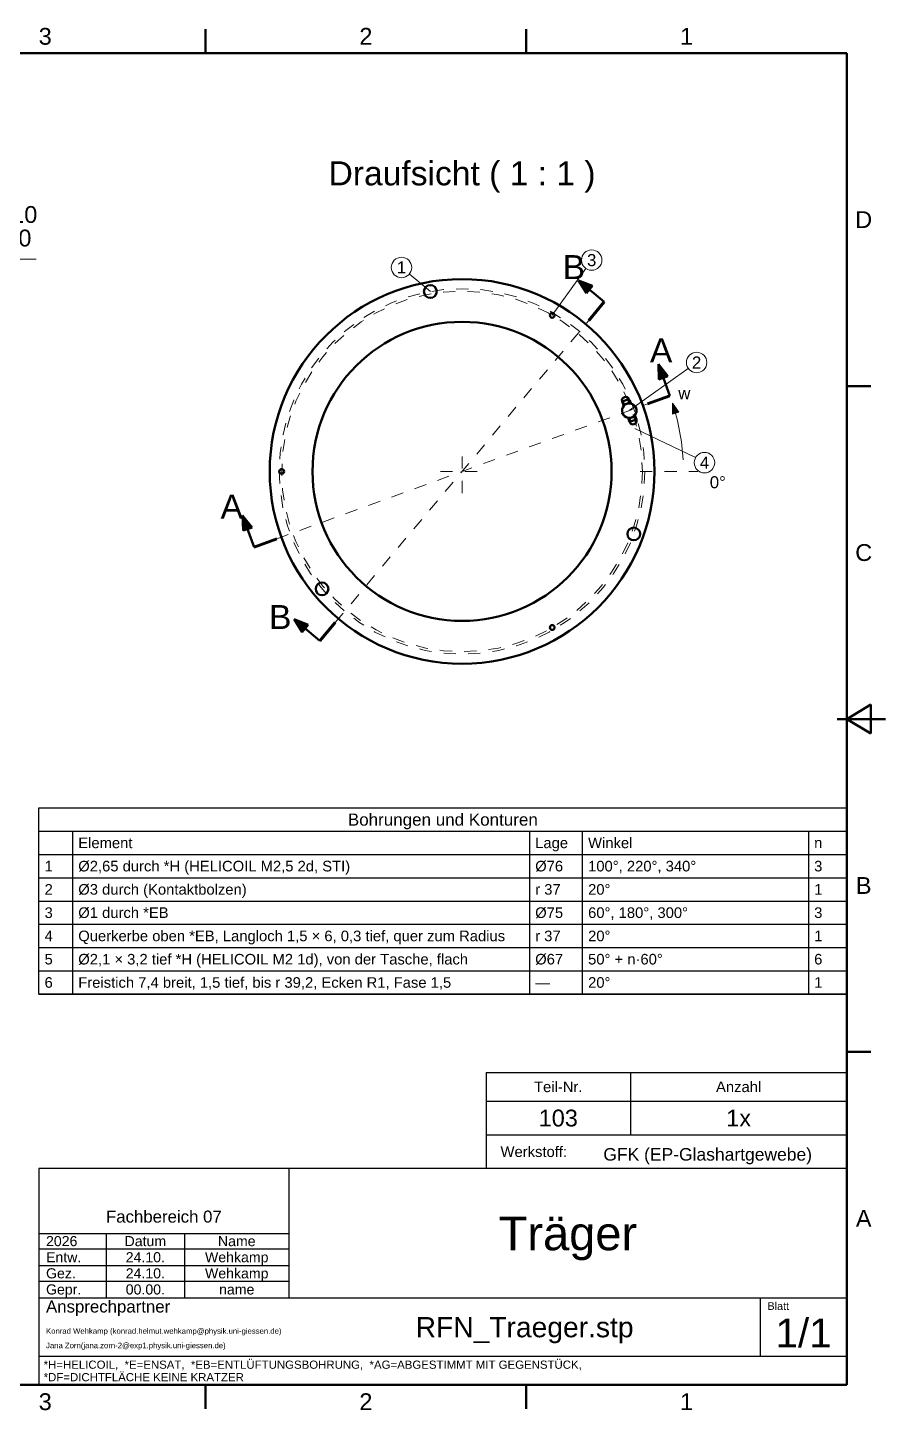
# Model space of a CAD drawing. Header units: inches. Extents: x 0.8 to 17.2, y 0.6 to 12.1.
# Drawn here: x 10.18 to 17.2, y 0.68 to 12.01 of the extents above; entities that cross this region are included whole.
import ezdxf
from ezdxf.enums import TextEntityAlignment as Align

# ---------------------------------------------------------------- set-up
doc = ezdxf.new("R2010")
doc.units = ezdxf.units.IN
doc.header["$MEASUREMENT"] = 0
doc.linetypes.add('CENTER2', pattern=[1.125, 0.75, -0.125, 0.125, -0.125])
for name, color, linetype, lineweight in [('BEMASSUNG', 7, 'Continuous', 18), ('MITTELLINIE', 7, 'CENTER2', 18), ('RAHMEN', 7, 'Continuous', 50), ('SCHNITTLINIE', 7, 'Continuous', 50), ('SCHRIFTFELD', 7, 'Continuous', 25), ('SICHTKANTE', 7, 'Continuous', 50), ('TEXT', 7, 'Continuous', 18)]:
    doc.layers.add(name, color=color, linetype=linetype, lineweight=lineweight)
doc.styles.add('ISO_101', font='arial.ttf')
doc.styles.add('ISO_14', font='arial.ttf')
doc.styles.add('ISO_15', font='arial.ttf')
doc.styles.add('ISO_20', font='arial.ttf')
doc.styles.add('ISO_72', font='arial.ttf')
doc.styles.add('ISO_75', font='arial.ttf')
doc.styles.add('ISO_76', font='arial.ttf')
doc.styles.add('ISO_78', font='arial.ttf')
doc.styles.add('ISO_79', font='arial.ttf')
doc.styles.add('ISO_80', font='arial.ttf')
doc.styles.add('ISO_81', font='arial.ttf')
doc.styles.add('ISO_83', font='arial.ttf')
doc.styles.add('ISO_84', font='arial.ttf')
doc.styles.add('ISO_85', font='arial.ttf')
doc.styles.add('ISO_86', font='arial.ttf')
doc.styles.add('ISO_87', font='arial.ttf')
doc.styles.add('ISO_89', font='arial.ttf')
doc.styles.add('ISO_92', font='arial.ttf')
doc.styles.add('ISO_95', font='arial.ttf')
doc.styles.add('ISO_98', font='arial.ttf')
doc.styles.add('ISO_DWG_RFN', font='arial.ttf')
doc.dimstyles.new('DWG_RFN', dxfattribs={"dimtxt": 0.137795, "dimasz": 0.11811, "dimexe": 0.049213, "dimexo": 0.031496, "dimgap": 0.031496, "dimtad": 1, "dimlfac": 25.4, "dimtxsty": 'ISO_DWG_RFN', "dimcen": 2.5, "dimclrd": 7, "dimclre": 7, "dimclrt": 7, "dimadec": 1, "dimazin": 3, "dimtfac": 1, "dimtmove": 0, "dimatfit": 3, "dimfxl": 0, "dimlwd": 18, "dimlwe": 18})

# ---------------------------------------------------------------- blocks, each defined once
blk = doc.blocks.new('*D18')
at = {"layer": 'BEMASSUNG', "color": 7, "lineweight": 18, "transparency": 16777216}
for p, q in [((10.246, 10.109), (9.244, 10.109)), ((9.244, 10.109), (9.244, 9.829)), ((9.244, 9.711), (9.244, 9.829)), ((8.504, 9.593), (9.293, 9.593)), ((9.244, 9.474), (9.244, 9.593)), ((8.504, 9.474), (9.293, 9.474)), ((9.244, 9.356), (9.244, 9.238))]:
    blk.add_line(p, q, dxfattribs=at)
at = {"layer": 'BEMASSUNG', "color": 7, "transparency": 16777216}
for points in [[(9.224, 9.711), (9.264, 9.711), (9.244, 9.593)], [(9.224, 9.356), (9.264, 9.356), (9.244, 9.474)]]:
    blk.add_solid(points, dxfattribs=at)
at = {"layer": 'Defpoints', "color": 0, "transparency": 16777216}
for p in [(8.472, 9.593), (9.244, 9.593), (8.472, 9.474)]:
    blk.add_point(p, dxfattribs=at)
at = {"layer": 'BEMASSUNG', "color": 7, "lineweight": 18, "transparency": 16777216, "insert": (9.394, 10.545), "char_height": 0.1378, "attachment_point": 1, "style": 'ISO_DWG_RFN'}
blk.add_mtext('\\A1;{1,50\\S+0,10^ -0,00;}', dxfattribs=at)

msp = doc.modelspace()

# ---------------------------------------------------------------- hatches: boundary and pattern name
at = {"layer": 'BEMASSUNG'}
msp.add_hatch(color=7, dxfattribs=at).paths.add_polyline_path([(15.50764, 8.85783), (15.45522, 8.84079), (15.45467, 8.93168)])
at = {"layer": 'SCHNITTLINIE'}
for points in [[(14.80106, 9.89076), (14.75044, 9.83044), (14.68527, 9.93652)], [(15.41722, 9.1529), (15.34323, 9.12597), (15.33983, 9.25042)], [(12.01361, 7.91409), (11.93962, 7.88716), (11.93622, 8.01161)], [(12.47285, 7.11611), (12.42224, 7.05579), (12.35707, 7.16187)]]:
    msp.add_hatch(color=7, dxfattribs=at).paths.add_polyline_path(points)

# ---------------------------------------------------------------- linework, layer by layer
at = {"layer": 'BEMASSUNG'}
for p, q in [((13.47249, 9.84538), (13.30054, 9.98867)), ((14.47047, 9.65063), (14.74455, 10.03434)), ((15.10113, 8.87027), (15.58423, 9.21534)), ((15.45467, 8.93168), (15.50764, 8.85783)), ((15.45522, 8.84079), (15.45467, 8.93168)), ((15.50764, 8.85783), (15.45522, 8.84079)), ((15.14571, 8.72445), (15.64378, 8.48518))]:
    msp.add_line(p, q, dxfattribs=at)
for centre in [(13.23627, 10.04223), (14.79318, 10.10242), (15.65231, 9.26397), (15.71642, 8.44368)]:
    msp.add_circle(centre, 0.08366, dxfattribs=at)
msp.add_arc((13.73228, 8.37205), 1.81102, 3, 18, dxfattribs=at)
at = {"layer": 'MITTELLINIE', "ltscale": 0.089676}
for p, q in [((12.69471, 7.13552), (14.76985, 9.60858)), ((12.21546, 7.81997), (15.24911, 8.92413))]:
    msp.add_line(p, q, dxfattribs=at)
at = {"layer": 'MITTELLINIE', "ltscale": 0.07874}
for p, q in [((13.73228, 8.19488), (13.73228, 8.54921)), ((13.55512, 8.37205), (13.90945, 8.37205))]:
    msp.add_line(p, q, dxfattribs=at)
at = {"layer": 'MITTELLINIE', "ltscale": 0.08399}
msp.add_line((15.18898, 8.37205), (15.66142, 8.37205), dxfattribs=at)
at = {"layer": 'MITTELLINIE', "ltscale": 0.088889}
msp.add_circle((13.73228, 8.37205), 1.49606, dxfattribs=at)
at = {"layer": 'MITTELLINIE', "ltscale": 0.088663}
msp.add_circle((13.73228, 8.37205), 1.47638, dxfattribs=at)
at = {"layer": 'RAHMEN'}
for p, q in [((11.63255, 11.79724), (11.63255, 11.99409)), ((14.25722, 11.79724), (14.25722, 11.99409)), ((16.88189, 11.79724), (1.13386, 11.79724)), ((16.88189, 0.89173), (16.88189, 11.79724)), ((16.88189, 9.07087), (17.07874, 9.07087)), ((17.07874, 6.4626), (16.88189, 6.34449)), ((17.07874, 6.22638), (17.07874, 6.4626)), ((17.19685, 6.34449), (16.80315, 6.34449)), ((16.88189, 6.34449), (17.07874, 6.34449)), ((16.88189, 6.34449), (17.07874, 6.22638)), ((16.88189, 3.61811), (17.07874, 3.61811)), ((1.13386, 0.89173), (16.88189, 0.89173)), ((11.63255, 0.89173), (11.63255, 0.69488)), ((14.25722, 0.89173), (14.25722, 0.69488))]:
    msp.add_line(p, q, dxfattribs=at)
at = {"layer": 'SCHNITTLINIE'}
for p, q in [((14.89639, 9.75937), (14.68527, 9.93652)), ((14.68527, 9.93652), (14.80106, 9.89076)), ((14.75044, 9.83044), (14.68527, 9.93652)), ((14.80106, 9.89076), (14.75044, 9.83044)), ((15.43409, 8.99145), (15.33983, 9.25042)), ((15.33983, 9.25042), (15.41722, 9.1529)), ((15.34323, 9.12597), (15.33983, 9.25042)), ((15.41722, 9.1529), (15.34323, 9.12597)), ((12.03048, 7.75264), (11.93622, 8.01161)), ((11.93622, 8.01161), (12.01361, 7.91409)), ((11.93962, 7.88716), (11.93622, 8.01161)), ((12.01361, 7.91409), (11.93962, 7.88716)), ((12.56818, 6.98472), (12.35707, 7.16187)), ((12.35707, 7.16187), (12.47285, 7.11611)), ((12.42224, 7.05579), (12.35707, 7.16187)), ((12.47285, 7.11611), (12.42224, 7.05579))]:
    msp.add_line(p, q, dxfattribs=at)
at = {"layer": 'SCHNITTLINIE', "lineweight": 70}
for p, q in [((14.76985, 9.60858), (14.89639, 9.75937)), ((15.24911, 8.92413), (15.43409, 8.99145)), ((12.21546, 7.81997), (12.03048, 7.75264)), ((12.69471, 7.13552), (12.56818, 6.98472))]:
    msp.add_line(p, q, dxfattribs=at)
at = {"layer": 'SCHRIFTFELD'}
for p, q in [((10.26772, 5.61614), (16.88189, 5.61614)), ((10.26772, 4.09173), (10.26772, 5.61614)), ((16.88189, 5.61614), (16.88189, 4.09173)), ((10.26772, 5.42559), (16.88189, 5.42559)), ((10.54331, 5.42559), (10.54331, 4.09173)), ((14.28346, 5.42559), (14.28346, 4.09173)), ((14.71654, 5.42559), (14.71654, 4.09173)), ((16.56693, 5.42559), (16.56693, 4.09173)), ((10.26772, 5.23504), (16.88189, 5.23504)), ((10.26772, 5.04449), (16.88189, 5.04449)), ((10.26772, 4.85394), (16.88189, 4.85394)), ((10.26772, 4.66339), (16.88189, 4.66339)), ((10.26772, 4.47283), (16.88189, 4.47283)), ((10.26772, 4.28228), (16.88189, 4.28228)), ((16.88189, 4.09173), (10.26772, 4.09173)), ((10.26772, 4.09173), (16.88189, 4.09173)), ((13.92913, 3.45079), (13.92913, 2.66339)), ((13.92913, 3.45079), (16.88189, 3.45079)), ((15.11024, 3.45079), (15.11024, 2.93898)), ((13.92913, 3.21457), (16.88189, 3.21457)), ((13.92913, 2.93898), (16.88189, 2.93898)), ((10.26772, 2.66339), (10.26772, 0.89173)), ((16.88189, 2.66339), (10.26772, 2.66339)), ((12.31496, 2.66339), (12.31496, 1.60433)), ((16.88189, 0.89173), (16.88189, 2.66339)), ((10.26772, 2.13189), (12.31496, 2.13189)), ((10.8189, 2.13189), (10.8189, 1.60433)), ((11.46063, 2.13189), (11.46063, 1.60433)), ((10.26772, 2.00591), (12.31496, 2.00591)), ((10.26772, 1.86811), (12.31496, 1.86811)), ((10.26772, 1.74213), (12.31496, 1.74213)), ((10.26772, 1.60433), (16.88189, 1.60433)), ((16.17323, 1.60433), (16.17323, 1.12795)), ((10.26772, 1.12795), (16.88189, 1.12795)), ((10.26772, 0.89173), (16.88189, 0.89173))]:
    msp.add_line(p, q, dxfattribs=at)
at = {"layer": 'SICHTKANTE'}
for p, q in [((15.04308, 8.94341), (15.09858, 8.96361)), ((15.11138, 8.92842), (15.09858, 8.96361)), ((15.05589, 8.90823), (15.04308, 8.94341)), ((15.15917, 8.79712), (15.14637, 8.83231)), ((15.10368, 8.77693), (15.09087, 8.81211)), ((15.10368, 8.77693), (15.15917, 8.79712))]:
    msp.add_line(p, q, dxfattribs=at)
for centre, radius in [((13.73228, 8.37205), 1.5748), ((13.47249, 9.84538), 0.05217), ((14.47047, 9.65063), 0.01969), ((13.73228, 8.37205), 1.22441), ((12.25591, 8.37205), 0.01969), ((15.13812, 7.86036), 0.05217), ((12.58623, 7.4104), 0.05217), ((14.47047, 7.09347), 0.01969)]:
    msp.add_circle(centre, radius, dxfattribs=at)
for centre, radius, start, end in [((15.07083, 8.95351), 0.02953, 20, 200), ((15.07083, 8.95351), 0.02953, 289.99997, 20), ((15.10113, 8.87027), 0.05906, 140, 260), ((15.07083, 8.95351), 0.02953, 200, 270), ((15.10113, 8.87027), 0.05906, 110.000015, 140), ((15.07083, 8.95351), 0.02953, 270, 289.99997), ((15.10113, 8.87027), 0.05906, 80, 110.000015), ((15.10113, 8.87027), 0.05906, 320, 80), ((15.10113, 8.87027), 0.05906, 290.000001, 320), ((15.10113, 8.87027), 0.05906, 260, 270), ((15.10113, 8.87027), 0.05906, 270, 290.000001), ((15.13142, 8.78703), 0.02953, 109.999999, 200), ((15.13142, 8.78703), 0.02953, 200, 270), ((15.13142, 8.78703), 0.02953, 20, 109.999999), ((15.13142, 8.78703), 0.02953, 270, 20)]:
    msp.add_arc(centre, radius, start, end, dxfattribs=at)

# ---------------------------------------------------------------- texts
at = {"layer": 'RAHMEN', "style": 'ISO_14'}
for s, p in [('3', (10.32021, 11.93504)), ('2', (12.94488, 11.93504)), ('1', (15.56955, 11.93504)), ('D', (17.01969, 10.43406)), ('C', (17.01969, 7.70768)), ('B', (17.01969, 4.9813)), ('A', (17.01969, 2.25492)), ('3', (10.32021, 0.75394)), ('2', (12.94488, 0.75394)), ('1', (15.56955, 0.75394))]:
    msp.add_text(s, height=0.1378, dxfattribs=at).set_placement(p, align=Align.MIDDLE_CENTER)
at = {"layer": 'SCHRIFTFELD'}
for s, height, style, p in [('Teil-Nr.', 0.086614, 'ISO_75', (14.51969, 3.33268)), ('Anzahl', 0.086614, 'ISO_75', (15.99606, 3.33268)), ('Fachbereich 07', 0.0984252, 'ISO_78', (11.29134, 2.26969))]:
    msp.add_text(s, height=height, dxfattribs=dict(at, style=style)).set_placement(p, align=Align.MIDDLE_CENTER)
for s, height, style, p in [('Werkstoff:', 0.086614, 'ISO_76', (14.04724, 2.80118)), ('Ansprechpartner', 0.0984252, 'ISO_79', (10.32677, 1.53346)), ('Blatt', 0.062992, 'ISO_80', (16.23228, 1.5374))]:
    msp.add_text(s, height=height, dxfattribs=dict(at, style=style)).set_placement(p, align=Align.MIDDLE_LEFT)
at = {"layer": 'SCHRIFTFELD', "color": 8, "true_color": 0x808080, "style": 'ISO_72'}
for s, p in [('*H=HELICOIL,  *E=ENSAT,  *EB=ENTLÜFTUNGSBOHRUNG,  *AG=ABGESTIMMT MIT GEGENSTÜCK,', (10.30709, 1.05709)), ('*DF=DICHTFLÄCHE KEINE KRATZER', (10.30709, 0.95472))]:
    msp.add_text(s, height=0.0669291, dxfattribs=at).set_placement(p, align=Align.MIDDLE_LEFT)
at = {"layer": 'TEXT'}
for s, height, style, p in [('Draufsicht ( 1 : 1 )', 0.1968504, 'ISO_20', (13.73228, 10.81299)), ('1', 0.09843, 'ISO_78', (13.23627, 10.04223)), ('B', 0.19685, 'ISO_20', (14.64783, 10.04502)), ('3', 0.09843, 'ISO_78', (14.79318, 10.10242)), ('A', 0.19685, 'ISO_20', (15.36166, 9.36311)), ('2', 0.09843, 'ISO_78', (15.65231, 9.26397)), ('4', 0.09843, 'ISO_78', (15.71642, 8.44368)), ('A', 0.19685, 'ISO_20', (11.84706, 8.0839)), ('B', 0.19685, 'ISO_20', (12.24371, 7.1799)), ('Bohrungen und Konturen', 0.0996063, 'ISO_87', (13.5748, 5.52087)), ('Datum', 0.082677, 'ISO_85', (11.13976, 2.0689)), ('Name', 0.082677, 'ISO_85', (11.8878, 2.0689))]:
    msp.add_text(s, height=height, dxfattribs=dict(at, style=style)).set_placement(p, align=Align.MIDDLE_CENTER)
at = {"layer": 'TEXT', "style": 'ISO_81'}
for s, height, p in [('w', 0.09843, (15.50191, 8.96318)), ('0°', 0.098425, (15.75984, 8.23425))]:
    msp.add_text(s, height=height, dxfattribs=at).set_placement(p)
at = {"layer": 'TEXT'}
for s, height, style, p in [('Element', 0.086614, 'ISO_76', (10.59055, 5.33031)), ('Lage', 0.086614, 'ISO_76', (14.33071, 5.33031)), ('Winkel', 0.086614, 'ISO_76', (14.76378, 5.33031)), ('n', 0.08661, 'ISO_76', (16.61417, 5.33031)), ('1', 0.08661, 'ISO_76', (10.31496, 5.13976)), ('Ø2,65 durch *H (HELICOIL M2,5 2d, STI)', 0.0866142, 'ISO_76', (10.59055, 5.13976)), ('Ø76', 0.086614, 'ISO_76', (14.33071, 5.13976)), ('100°, 220°, 340°', 0.0866142, 'ISO_76', (14.76378, 5.13976)), ('3', 0.08661, 'ISO_76', (16.61417, 5.13976)), ('2', 0.08661, 'ISO_76', (10.31496, 4.94921)), ('Ø3 durch (Kontaktbolzen)', 0.0866142, 'ISO_76', (10.59055, 4.94921)), ('r 37', 0.086614, 'ISO_76', (14.33071, 4.94921)), ('20°', 0.086614, 'ISO_76', (14.76378, 4.94921)), ('1', 0.08661, 'ISO_76', (16.61417, 4.94921)), ('3', 0.08661, 'ISO_76', (10.31496, 4.75866)), ('Ø1 durch *EB', 0.0866142, 'ISO_76', (10.59055, 4.75866)), ('Ø75', 0.086614, 'ISO_76', (14.33071, 4.75866)), ('60°, 180°, 300°', 0.0866142, 'ISO_76', (14.76378, 4.75866)), ('3', 0.08661, 'ISO_76', (16.61417, 4.75866)), ('4', 0.08661, 'ISO_76', (10.31496, 4.56811)), ('Querkerbe oben *EB, Langloch 1,5 × 6, 0,3 tief, quer zum Radius', 0.0866142, 'ISO_76', (10.59055, 4.56811)), ('r 37', 0.086614, 'ISO_76', (14.33071, 4.56811)), ('20°', 0.086614, 'ISO_76', (14.76378, 4.56811)), ('1', 0.08661, 'ISO_76', (16.61417, 4.56811)), ('5', 0.08661, 'ISO_76', (10.31496, 4.37756)), ('Ø2,1 × 3,2 tief *H (HELICOIL M2 1d), von der Tasche, flach', 0.0866142, 'ISO_76', (10.59055, 4.37756)), ('Ø67', 0.086614, 'ISO_76', (14.33071, 4.37756)), ('50° + n·60°', 0.0866142, 'ISO_76', (14.76378, 4.37756)), ('6', 0.08661, 'ISO_76', (16.61417, 4.37756)), ('6', 0.08661, 'ISO_76', (10.31496, 4.18701)), ('Freistich 7,4 breit, 1,5 tief, bis r 39,2, Ecken R1, Fase 1,5', 0.0866142, 'ISO_76', (10.59055, 4.18701)), ('20°', 0.086614, 'ISO_76', (14.76378, 4.18701)), ('1', 0.08661, 'ISO_76', (16.61417, 4.18701)), ('—', 0.08661, 'ISO_76', (14.33071, 4.18701)), ('Entw.', 0.082677, 'ISO_84', (10.32677, 1.93701)), ('Gez.', 0.082677, 'ISO_84', (10.32677, 1.80512)), ('Gepr.', 0.082677, 'ISO_84', (10.32677, 1.67323)), ('Konrad Wehkamp (konrad.helmut.wehkamp@physik.uni-giessen.de)', 0.0452756, 'ISO_101', (10.32677, 1.33268)), ('Jana Zorn(jana.zorn-2@exp1.physik.uni-giessen.de)', 0.0452756, 'ISO_101', (10.32677, 1.21457))]:
    msp.add_text(s, height=height, dxfattribs=dict(at, style=style)).set_placement(p, align=Align.MIDDLE_LEFT)
at = {"layer": 'TEXT', "color": 5, "true_color": 0x0000ff}
for s, height, style, p in [('103', 0.137795, 'ISO_15', (14.51969, 3.07677)), ('1x', 0.137795, 'ISO_15', (15.99606, 3.07677)), ('GFK (EP-Glashartgewebe)', 0.1023622, 'ISO_89', (15.74262, 2.77954)), ('Träger', 0.275591, 'ISO_98', (14.59843, 2.13189)), ('24.10.', 0.082677, 'ISO_83', (11.13976, 1.93701)), ('Wehkamp', 0.082677, 'ISO_83', (11.8878, 1.93701)), ('24.10.', 0.082677, 'ISO_83', (11.13976, 1.80512)), ('Wehkamp', 0.082677, 'ISO_83', (11.8878, 1.80512)), ('00.00.', 0.082677, 'ISO_83', (11.13976, 1.67323)), ('name', 0.082677, 'ISO_83', (11.8878, 1.67323)), ('RFN_Traeger.stp', 0.1653543, 'ISO_95', (14.24409, 1.36417)), ('1/1', 0.23622, 'ISO_92', (16.52756, 1.31693))]:
    msp.add_text(s, height=height, dxfattribs=dict(at, style=style)).set_placement(p, align=Align.MIDDLE_CENTER)
at = {"layer": 'TEXT', "color": 5, "true_color": 0x0000ff, "style": 'ISO_86'}
msp.add_text('2026', height=0.082677, dxfattribs=at).set_placement((10.32677, 2.0689), align=Align.MIDDLE_LEFT)

# ---------------------------------------------------------------- dimensions: what is measured, and where the dimension line sits
at = {"layer": 'BEMASSUNG', "color": 7, "lineweight": 18}
dim = msp.add_linear_dim(base=(9.24409, 9.59252), p1=(8.47244, 9.47441), p2=(8.47244, 9.59252), angle=90, text='{<>}', dimstyle='DWG_RFN', override={"dimgap": 0.031496, "dimtih": 1, "dimtoh": 1, "dimdec": 2, "dimlfac": 12.7, "dimsah": 1, "dimtol": 1, "dimlim": 0, "dimtp": 0.1, "dimtm": 1e-09, "dimtdec": 2, "dimtofl": 1, "dimtmove": 1, "dimatfit": 1}, dxfattribs=at)
dim.commit()
dim.dimension.update_dxf_attribs({"geometry": '*D18', "text_midpoint": (9.25414, 10.10921), "dimtype": 160})

doc.saveas('drawing.dxf')
